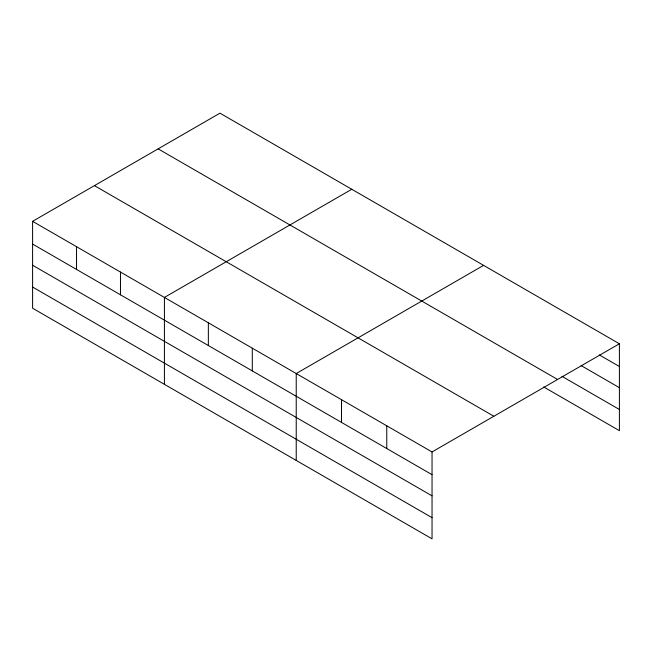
<?xml version="1.0" encoding="UTF-8"?>
<svg xmlns="http://www.w3.org/2000/svg" width="652" height="652" viewBox="0 0 652 652"><rect width="100%" height="100%" fill="white"/><g stroke="black" fill="none" stroke-linecap="round" stroke-linejoin="round"><path stroke-width="0.98" d="M432.04 495.854L432.04 451.95L32.6 221.33L32.6 308.225L432.04 538.837L432.04 495.854L32.6 265.242M543.662 386.938L619.4 430.67L619.4 343.775L219.96 113.163L32.6 221.33M351.778 189.259L164.418 297.434L164.418 384.33M483.588 265.364L296.228 373.539L296.228 460.434M432.04 451.95L619.4 343.775M599.375 354.949L619.4 366.505M581.095 365.568L619.4 387.679M561.942 376.318L619.4 409.497M158.134 148.86L557.574 379.472M94.426 185.633L493.866 416.253M32.6 244.068L432.04 474.68M32.6 287.051L432.04 517.664M386.766 425.813L386.766 448.543M341.501 399.676L341.501 422.406M252.291 348.168L252.291 370.906M208.355 322.805L208.355 345.536M120.473 272.071L120.473 294.802M76.537 246.7L76.537 269.431"/></g></svg>
